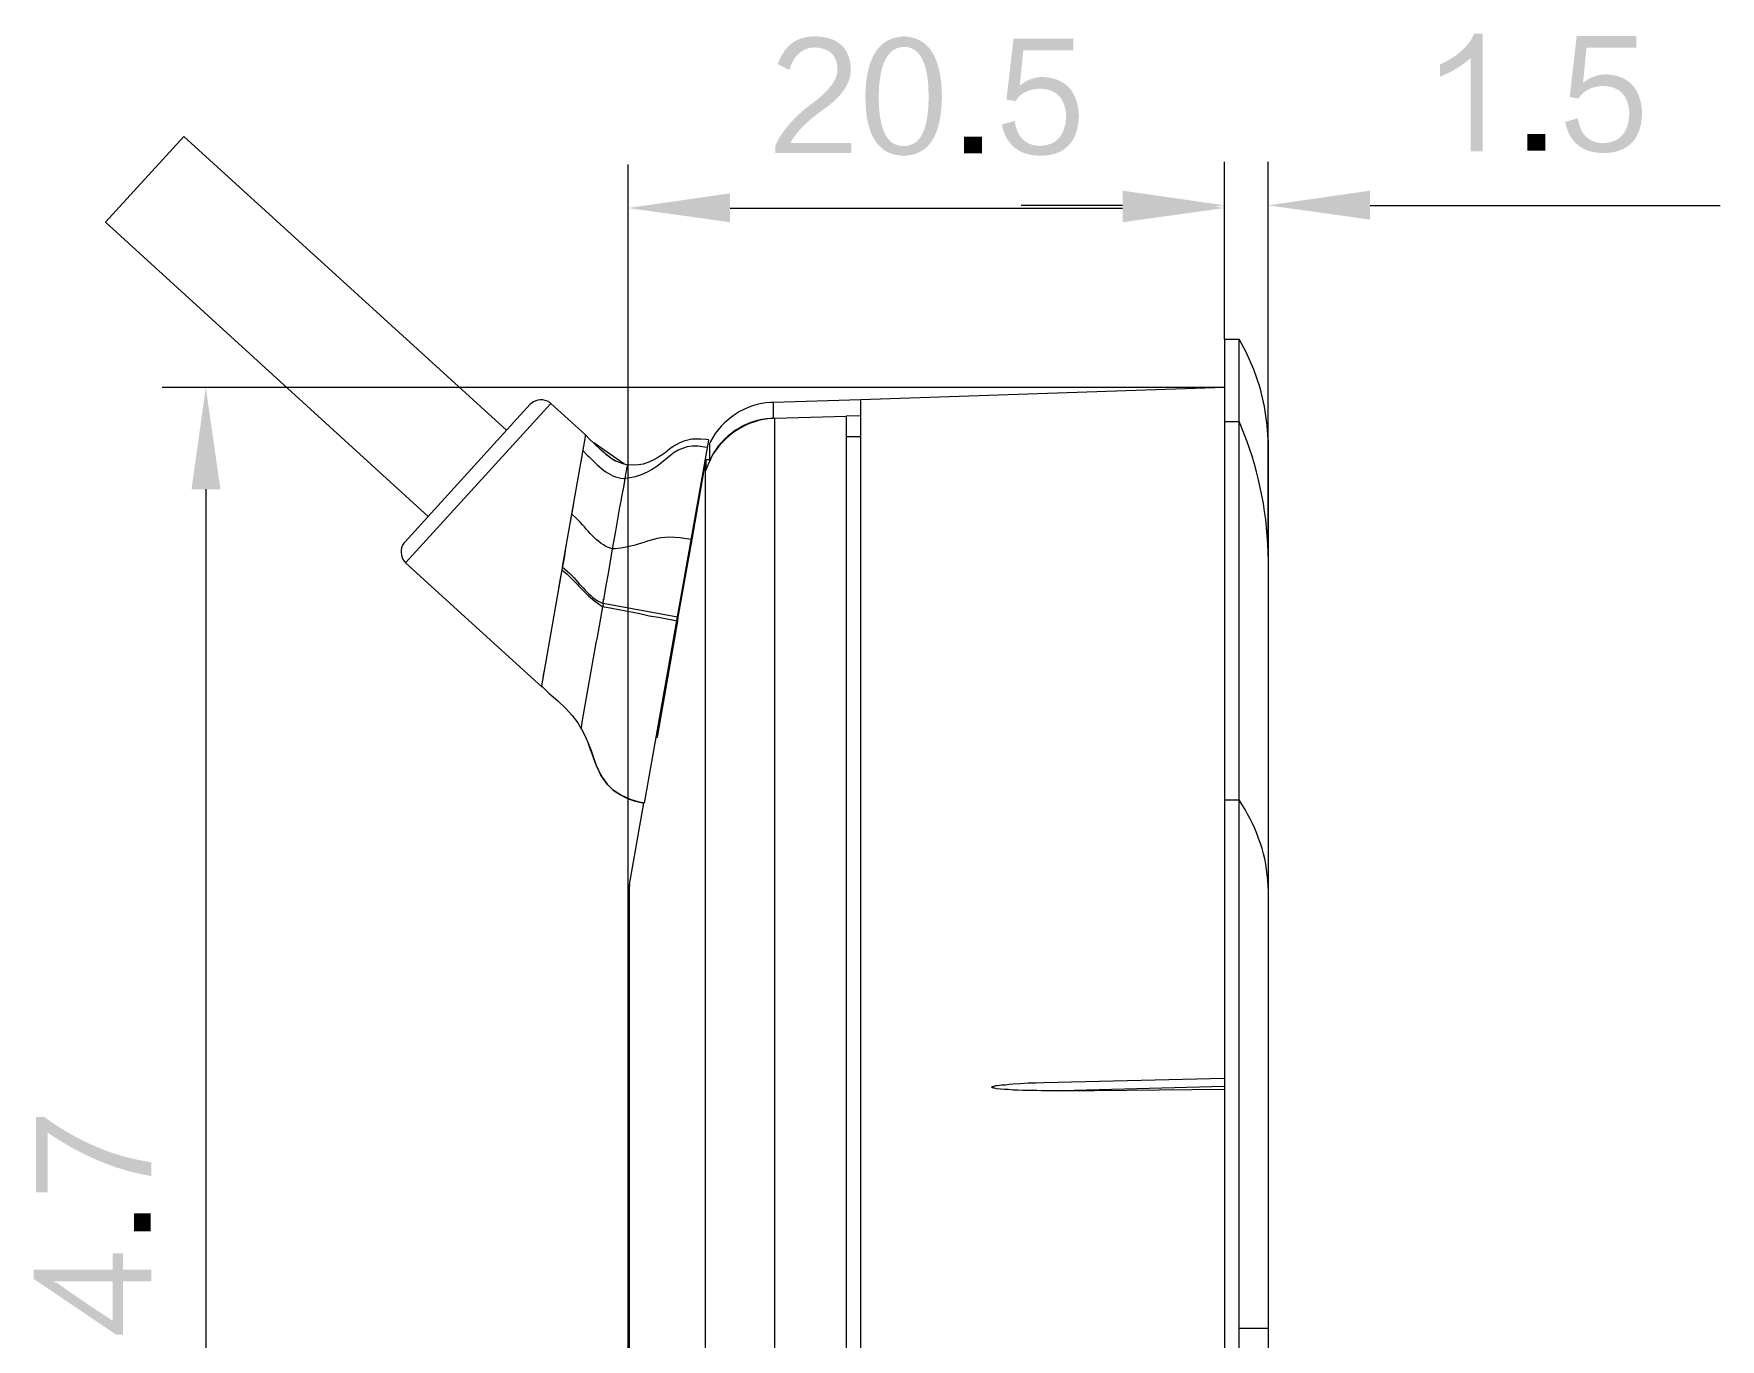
# Model space of a CAD drawing. Header units: millimetres. Extents: x 40 to 388, y 0 to 127.
# Drawn here: x 193 to 273.2, y 65.3 to 127.4 of the extents above; entities that cross this region are included whole.
import ezdxf

# ---------------------------------------------------------------- set-up
doc = ezdxf.new("R2010")
doc.units = ezdxf.units.MM

msp = doc.modelspace()

# ---------------------------------------------------------------- hatches: boundary and pattern name
h = msp.add_hatch(color=250)
edge = h.paths.add_edge_path(flags=0)
edge.add_spline(control_points=[(231.879387, 121.7265), (231.879387, 121.7265), (231.879387, 122.194601), (231.879387, 122.194601), (231.879387, 122.194601), (228.985516, 122.194601), (228.985516, 122.194601), (229.224205, 122.673215), (229.720387, 123.187106), (230.474202, 123.738604), (231.447904, 124.399427), (231.907715, 125.088508), (231.852399, 125.805917), (231.778316, 126.743106), (231.227983, 127.229904), (230.199001, 127.266417), (229.298288, 127.28522), (228.691511, 126.844212), (228.379902, 125.943429), (228.379902, 125.943429), (228.9302, 125.668298), (228.9302, 125.668298), (229.132483, 126.34803), (229.51821, 126.705429), (230.088511, 126.743106), (230.823417, 126.724303), (231.19969, 126.384402), (231.218599, 125.722414), (231.236202, 125.227326), (230.832907, 124.675828), (230.006207, 124.069015), (229.197112, 123.481005), (228.618591, 122.820217), (228.269306, 122.085205), (228.269306, 122.085205), (228.269306, 121.7265), (228.269306, 121.7265), (228.269306, 121.7265), (231.879387, 121.7265), (231.879387, 121.7265)], knot_values=[0, 0, 0, 0, 1, 1, 1, 2, 2, 2, 3, 3, 3, 4, 4, 4, 5, 5, 5, 6, 6, 6, 7, 7, 7, 8, 8, 8, 9, 9, 9, 10, 10, 10, 11, 11, 11, 12, 12, 12, 13, 13, 13, 13], degree=3, periodic=1)
h = msp.add_hatch(color=250)
edge = h.paths.add_edge_path(flags=0)
edge.add_spline(control_points=[(234.340717, 126.770129), (233.586902, 126.714919), (233.20121, 125.924626), (233.182407, 124.399427), (233.182407, 122.820217), (233.577483, 122.039308), (234.367705, 122.057018), (235.157892, 122.039308), (235.553003, 122.820217), (235.553003, 124.399427), (235.553003, 125.99871), (235.148508, 126.788932), (234.340717, 126.770129), (234.340717, 126.770129), (234.340717, 126.770129), (234.340717, 126.770129)], knot_values=[0, 0, 0, 0, 1, 1, 1, 2, 2, 2, 3, 3, 3, 4, 4, 4, 5, 5, 5, 5], degree=3, periodic=1)
edge = h.paths.add_edge_path(flags=0)
edge.add_spline(control_points=[(234.395892, 121.589023), (233.164697, 121.606626), (232.548501, 122.543816), (232.548501, 124.399427), (232.567409, 126.256202), (233.174117, 127.211101), (234.367705, 127.266417), (235.562493, 127.229904), (236.168106, 126.273912), (236.186909, 124.399427), (236.168106, 122.562619), (235.571912, 121.625429), (234.395892, 121.589023)], knot_values=[0, 0, 0, 0, 1, 1, 1, 2, 2, 2, 3, 3, 3, 4, 4, 4, 4], degree=3, periodic=1)
h = msp.add_hatch(color=250)
edge = h.paths.add_edge_path(flags=0)
edge.add_spline(control_points=[(239.893299, 124.923902), (239.893299, 124.923902), (240.059104, 126.604323), (240.059104, 126.604323), (240.059104, 126.604323), (242.429806, 126.604323), (242.429806, 126.604323), (242.429806, 126.604323), (242.429806, 127.155821), (242.429806, 127.155821), (242.429806, 127.155821), (239.591109, 127.155821), (239.591109, 127.155821), (239.591109, 127.155821), (239.259498, 124.261914), (239.259498, 124.261914), (239.259498, 124.261914), (239.673412, 124.179505), (239.673412, 124.179505), (239.912102, 124.565303), (240.316702, 124.767515), (240.885804, 124.786318), (241.657187, 124.748712), (242.061682, 124.307705), (242.098195, 123.463402), (242.061682, 122.562619), (241.649003, 122.093424), (240.858816, 122.057018), (240.160316, 122.075821), (239.755715, 122.470932), (239.64519, 123.242316), (239.64519, 123.242316), (239.039612, 123.07651), (239.039612, 123.07651), (239.241894, 122.085205), (239.866311, 121.589023), (240.913991, 121.589023), (242.071102, 121.625429), (242.668496, 122.26872), (242.705008, 123.517518), (242.632089, 124.675828), (242.061682, 125.281407), (240.996294, 125.336722), (240.591799, 125.336722), (240.22491, 125.199104), (239.893299, 124.923902)], knot_values=[0, 0, 0, 0, 1, 1, 1, 2, 2, 2, 3, 3, 3, 4, 4, 4, 5, 5, 5, 6, 6, 6, 7, 7, 7, 8, 8, 8, 9, 9, 9, 10, 10, 10, 11, 11, 11, 12, 12, 12, 13, 13, 13, 14, 14, 14, 15, 15, 15, 15], degree=3, periodic=1)
h = msp.add_hatch(color=250)
edge = h.paths.add_edge_path(flags=0)
edge.add_spline(control_points=[(261.334109, 121.798326), (261.334109, 121.798326), (261.9127, 121.798326), (261.9127, 121.798326), (261.9127, 121.798326), (261.9127, 127.393417), (261.9127, 127.393417), (261.9127, 127.393417), (261.498715, 127.393417), (261.498715, 127.393417), (261.25999, 126.805407), (260.717912, 126.318609), (259.873609, 125.932917), (259.873609, 125.932917), (259.873609, 125.354326), (259.873609, 125.354326), (260.442816, 125.574212), (260.929614, 125.868217), (261.334109, 126.236305), (261.334109, 126.236305), (261.334109, 121.798326), (261.334109, 121.798326)], knot_values=[0, 0, 0, 0, 1, 1, 1, 2, 2, 2, 3, 3, 3, 4, 4, 4, 5, 5, 5, 6, 6, 6, 7, 7, 7, 7], degree=3, periodic=1)
h = msp.add_hatch(color=250)
edge = h.paths.add_edge_path(flags=0)
edge.add_spline(control_points=[(266.679892, 125.050902), (266.679892, 125.050902), (266.845697, 126.731323), (266.845697, 126.731323), (266.845697, 126.731323), (269.216399, 126.731323), (269.216399, 126.731323), (269.216399, 126.731323), (269.216399, 127.282821), (269.216399, 127.282821), (269.216399, 127.282821), (266.377702, 127.282821), (266.377702, 127.282821), (266.377702, 127.282821), (266.046091, 124.388914), (266.046091, 124.388914), (266.046091, 124.388914), (266.460005, 124.306505), (266.460005, 124.306505), (266.698695, 124.692303), (267.103296, 124.894515), (267.672397, 124.913318), (268.443816, 124.875712), (268.848311, 124.434705), (268.884788, 123.590402), (268.848311, 122.689619), (268.435596, 122.220424), (267.645409, 122.184018), (266.946909, 122.202821), (266.542308, 122.597932), (266.431783, 123.369316), (266.431783, 123.369316), (265.826205, 123.20351), (265.826205, 123.20351), (266.028487, 122.212205), (266.652904, 121.716023), (267.700584, 121.716023), (268.857695, 121.752429), (269.455089, 122.39572), (269.491601, 123.644518), (269.418717, 124.802828), (268.848311, 125.408407), (267.782887, 125.463722), (267.378392, 125.463722), (267.011503, 125.326104), (266.679892, 125.050902)], knot_values=[0, 0, 0, 0, 1, 1, 1, 2, 2, 2, 3, 3, 3, 4, 4, 4, 5, 5, 5, 6, 6, 6, 7, 7, 7, 8, 8, 8, 9, 9, 9, 10, 10, 10, 11, 11, 11, 12, 12, 12, 13, 13, 13, 14, 14, 14, 15, 15, 15, 15], degree=3, periodic=1)
h = msp.add_hatch(color=250)
h.dxf.hatch_style = 2
h.paths.add_polyline_path([(238.095296, 121.698313), (238.095296, 122.498025), (237.24041, 122.498025), (237.24041, 121.698313)])
h = msp.add_hatch(color=250)
h.dxf.hatch_style = 2
h.paths.add_polyline_path([(264.888909, 121.825313), (264.888909, 122.625025), (264.033988, 122.625025), (264.033988, 121.825313)])
h = msp.add_hatch(color=250)
h.dxf.hatch_style = 2
h.paths.add_polyline_path([(221.263386, 119.104303), (226.110588, 118.426899), (226.110588, 119.802803)])
h = msp.add_hatch(color=250)
h.dxf.hatch_style = 2
h.paths.add_polyline_path([(249.626684, 119.231303), (244.779588, 119.929803), (244.779588, 118.554005)])
h = msp.add_hatch(color=250)
h.dxf.hatch_style = 2
h.paths.add_polyline_path([(249.626684, 119.104303), (244.779588, 119.802803), (244.779588, 118.426899)])
h = msp.add_hatch(color=250)
h.dxf.hatch_style = 2
h.paths.add_polyline_path([(251.701088, 119.231303), (256.548184, 118.554005), (256.548184, 119.929803)])
h = msp.add_hatch(color=250)
h.dxf.hatch_style = 2
h.paths.add_polyline_path([(201.176184, 110.574101), (200.498886, 105.727005), (201.874684, 105.727005)])
h = msp.add_hatch(color=250)
edge = h.paths.add_edge_path(flags=0)
edge.add_spline(control_points=[(193.489192, 75.873609), (193.489192, 75.873609), (193.1035, 75.873609), (193.1035, 75.873609), (193.1035, 75.873609), (193.1035, 72.290621), (193.1035, 72.290621), (193.1035, 72.290621), (193.654997, 72.290621), (193.654997, 72.290621), (193.654997, 72.290621), (193.654997, 75.129318), (193.654997, 75.129318), (195.271884, 74.026217), (196.915793, 73.337101), (198.587995, 73.062005), (198.587995, 73.062005), (198.587995, 73.722829), (198.587995, 73.722829), (196.842909, 73.962717), (195.142485, 74.678927), (193.489192, 75.873609)], knot_values=[0, 0, 0, 0, 1, 1, 1, 2, 2, 2, 3, 3, 3, 4, 4, 4, 5, 5, 5, 6, 6, 6, 7, 7, 7, 7], degree=3, periodic=1)
h = msp.add_hatch(color=250)
h.dxf.hatch_style = 2
h.paths.add_polyline_path([(198.561007, 71.291025), (197.761296, 71.291025), (197.761296, 70.436104), (198.561007, 70.436104)])
h = msp.add_hatch(color=250)
edge = h.paths.add_edge_path(flags=0)
edge.add_spline(control_points=[(196.741803, 66.185202), (196.741803, 66.185202), (196.741803, 68.059722), (196.741803, 68.059722), (196.741803, 68.059722), (193.903106, 68.059722), (193.903106, 68.059722), (193.92071, 68.059722), (193.957187, 68.040813), (194.012502, 68.004407), (194.067712, 67.986732), (194.113609, 67.967929), (194.150015, 67.949126), (194.536907, 67.655121), (195.400083, 67.067217), (196.741803, 66.185202), (196.741803, 66.185202), (196.741803, 66.185202), (196.741803, 66.185202)], knot_values=[0, 0, 0, 0, 1, 1, 1, 2, 2, 2, 3, 3, 3, 4, 4, 4, 5, 5, 5, 6, 6, 6, 6], degree=3, periodic=1)
edge = h.paths.add_edge_path(flags=0)
edge.add_spline(control_points=[(197.236891, 69.382604), (197.236891, 69.382604), (197.236891, 68.61122), (197.236891, 68.61122), (197.236891, 68.61122), (198.587995, 68.61122), (198.587995, 68.61122), (198.587995, 68.61122), (198.587995, 68.059722), (198.587995, 68.059722), (198.587995, 68.059722), (197.236891, 68.059722), (197.236891, 68.059722), (197.236891, 68.059722), (197.236891, 65.524308), (197.236891, 65.524308), (197.236891, 65.524308), (196.906409, 65.524308), (196.906409, 65.524308), (196.906409, 65.524308), (192.992904, 68.170212), (192.992904, 68.170212), (192.992904, 68.170212), (192.992904, 68.61122), (192.992904, 68.61122), (192.992904, 68.61122), (196.741803, 68.61122), (196.741803, 68.61122), (196.741803, 68.61122), (196.741803, 69.382604), (196.741803, 69.382604), (196.741803, 69.382604), (197.236891, 69.382604), (197.236891, 69.382604)], knot_values=[0, 0, 0, 0, 1, 1, 1, 2, 2, 2, 3, 3, 3, 4, 4, 4, 5, 5, 5, 6, 6, 6, 7, 7, 7, 8, 8, 8, 9, 9, 9, 10, 10, 10, 11, 11, 11, 11], degree=3, periodic=1)

# ---------------------------------------------------------------- linework, layer by layer
at = {"color": 250, "lineweight": 20}
for points in [[(200.139088, 122.512101), (196.413684, 118.427005)], [(200.139088, 122.512101), (215.484886, 108.542101)], [(221.263386, 86.211303), (221.263386, 121.178601)], [(249.626684, 112.860101), (249.626684, 121.305601)], [(249.626684, 112.860101), (249.626684, 121.178601)], [(251.701088, 102.530803), (251.701088, 121.305601)], [(226.110588, 119.104303), (244.779588, 119.104303)], [(244.779588, 119.231303), (239.953588, 119.231303)], [(256.548184, 119.231303), (273.206386, 119.231303)], [(196.413684, 118.426899), (211.759588, 104.435803)], [(249.626684, 112.860101), (249.626684, 18.753101)], [(249.626684, 112.860101), (250.325184, 112.860101)], [(250.325184, 18.753101), (250.325184, 112.860101)], [(251.701088, 108.076399), (251.658684, 108.774899), (251.531684, 109.663899), (251.320088, 110.552899), (251.023684, 111.420803), (250.663886, 112.246303), (250.325184, 112.860101)], [(249.626684, 110.574101), (199.101886, 110.574101)], [(232.333588, 109.981399), (228.163684, 109.854399)], [(249.626684, 110.574101), (232.333588, 109.981399)], [(232.333588, 48.809803), (232.333588, 109.981399)], [(216.606684, 109.769803), (210.637684, 103.208101)], [(217.580386, 109.812101), (210.680088, 102.234399)], [(219.231386, 108.309303), (217.580386, 109.812101)], [(228.163684, 109.854399), (228.163684, 109.113601)], [(228.163684, 109.092399), (228.163684, 109.113601)], [(228.248386, 109.113601), (231.635088, 109.198303)], [(228.248386, 50.439601), (228.248386, 109.113601)], [(232.333588, 109.219399), (231.635088, 109.198303)], [(231.635088, 109.198303), (231.635088, 48.703899)], [(219.231386, 108.309303), (218.130684, 102.043899)], [(219.231386, 108.288101), (219.231386, 108.309303)], [(219.231386, 108.309303), (219.443088, 108.097601)], [(249.626684, 108.944303), (250.325184, 108.944303)], [(219.146684, 107.801303), (219.104386, 107.568399)], [(222.046588, 90.804399), (225.094588, 108.055303)], [(225.136886, 107.907101), (225.136886, 107.102803)], [(232.333588, 108.224601), (231.635088, 108.224601)], [(251.701088, 108.076399), (251.701088, 102.530803)], [(219.062088, 107.314399), (219.019684, 107.018101)], [(221.051684, 106.933399), (221.242184, 106.891101)], [(221.115184, 106.235005), (221.178684, 106.616005), (221.199886, 106.679505), (221.199886, 106.721803)], [(221.199886, 106.721803), (221.242184, 106.891101)], [(224.925184, 106.996899), (224.290184, 103.335101)], [(224.925184, 106.996899), (224.544184, 104.816803)], [(224.946386, 107.060505), (224.946386, 107.039303), (224.925184, 107.039303), (224.925184, 106.997005)], [(224.925184, 106.996899), (224.925184, 52.577399)], [(224.946386, 52.577399), (224.946386, 107.060399)], [(224.967588, 106.637101), (224.967588, 107.123899)], [(225.136886, 107.123899), (224.967588, 107.123899)], [(225.158088, 107.081601), (225.136886, 107.081601), (225.136886, 107.060399), (225.115684, 107.039303), (225.115684, 106.996899), (225.094588, 106.996899), (225.094588, 106.954601), (225.073386, 106.954601), (225.073386, 106.912303), (225.052184, 106.891101), (225.052184, 106.848803), (225.031088, 106.848803), (225.031088, 106.806399), (225.009886, 106.785303), (225.009886, 106.742899), (224.988684, 106.742899), (224.988684, 106.679399), (224.967588, 106.679399), (224.967588, 106.637101)], [(225.136886, 107.102803), (225.158088, 107.102803)], [(251.701088, 106.107899), (251.701088, 101.472399)], [(201.176184, 105.727005), (201.176184, 25.865101)], [(218.659886, 105.049601), (218.511684, 104.160601)], [(224.544184, 104.901399), (224.565386, 104.901399)], [(218.278886, 102.911803), (218.215386, 102.467303)], [(224.290184, 103.335101), (223.634088, 99.652101)], [(217.178184, 96.307803), (210.680088, 102.234399)], [(218.109588, 101.895803), (217.135886, 96.371303)], [(218.215386, 102.467303), (218.003684, 101.303101)], [(251.701088, 102.530803), (251.701088, 85.787899)], [(218.003684, 101.303101), (217.897886, 100.710399)], [(220.078088, 100.287101), (220.056886, 100.138899)], [(220.078088, 100.287101), (220.078088, 100.371803), (220.099184, 100.371803), (220.099184, 100.392899), (220.099184, 100.498803), (220.120386, 100.498803), (220.120386, 100.519899), (220.120386, 100.562303)], [(223.612886, 99.652101), (220.078088, 100.287101)], [(223.591684, 99.461601), (222.702684, 99.631005), (222.258184, 99.694505), (221.813684, 99.800303), (220.480184, 100.054303), (220.056886, 100.139005)], [(223.634088, 99.652101), (223.612886, 99.461601)], [(223.612886, 99.461601), (222.723886, 94.402803)], [(217.284088, 97.175601), (217.220588, 96.921601), (217.199386, 96.709899)], [(217.157088, 96.455899), (217.135886, 96.392399)], [(217.135886, 96.371303), (217.135886, 96.392399)], [(217.135886, 96.371303), (217.495684, 96.032601), (217.919088, 95.672803), (218.278886, 95.312899), (218.596386, 94.974303), (218.871588, 94.614399), (219.019684, 94.360399)], [(219.019684, 94.360399), (219.040886, 94.318101), (219.210184, 94.021803), (219.337184, 93.725399)], [(222.639184, 93.915899), (222.596886, 93.915899)], [(222.723886, 94.402803), (222.639184, 93.915899)], [(222.723886, 94.402803), (222.681588, 94.402803)], [(219.337184, 93.725399), (219.379588, 93.619601)], [(221.326886, 86.930899), (222.004184, 90.804399)], [(221.750184, 90.867899), (221.771386, 90.867899), (221.792588, 90.846803), (221.877184, 90.846803), (221.877184, 90.825601), (221.983088, 90.825601), (221.983088, 90.804399), (222.004184, 90.804399)], [(249.626684, 90.952601), (250.325184, 90.952601)], [(221.326886, 86.930899), (221.263386, 86.211303)], [(221.326886, 44.703399), (221.326886, 86.930899)], [(251.701088, 86.740399), (251.701088, 65.806601)], [(221.263386, 45.423101), (221.263386, 86.211303)], [(241.033088, 77.511803), (249.626684, 77.723399)], [(249.626684, 77.321303), (241.879684, 77.109601)], [(241.879684, 77.109601), (249.626684, 77.194303)], [(251.701088, 70.505601), (251.701088, 41.062803)], [(251.701088, 65.806601), (250.325184, 65.806601)]]:
    msp.add_lwpolyline(points, dxfattribs=at)
for points, knots in [([(217.580386, 109.812101), (217.580386, 109.812101), (217.538088, 109.854505), (217.538088, 109.854505), (217.235017, 110.038232), (216.934486, 110.034704), (216.649088, 109.812101), (216.649088, 109.812101), (216.606684, 109.769803), (216.606684, 109.769803)], [0, 0, 0, 0, 1, 1, 1, 2, 2, 2, 3, 3, 3, 3]), ([(228.163684, 109.854505), (228.163684, 109.854505), (228.057886, 109.854505), (228.057886, 109.854505), (226.860206, 109.81002), (225.725284, 109.050101), (225.179184, 107.991803), (225.179184, 107.991803), (225.136886, 107.907101), (225.136886, 107.907101)], [0, 0, 0, 0, 1, 1, 1, 2, 2, 2, 3, 3, 3, 3]), ([(228.163684, 109.092505), (228.163684, 109.092505), (228.057886, 109.092505), (228.057886, 109.092505), (226.900811, 109.05511), (225.679811, 108.26062), (225.200386, 107.208601), (225.200386, 107.208601), (225.136886, 107.102803), (225.136886, 107.102803)], [0, 0, 0, 0, 1, 1, 1, 2, 2, 2, 3, 3, 3, 3]), ([(228.248386, 109.113601), (228.248386, 109.113601), (228.142588, 109.092505), (228.142588, 109.092505), (226.914886, 109.038812), (225.779683, 108.284609), (225.200386, 107.208601), (225.200386, 107.208601), (225.158088, 107.081601), (225.158088, 107.081601)], [0, 0, 0, 0, 1, 1, 1, 2, 2, 2, 3, 3, 3, 3]), ([(251.701088, 102.530803), (251.701088, 102.530803), (251.701088, 102.742505), (251.701088, 102.742505), (251.642492, 104.826716), (251.201202, 106.825908), (250.409886, 108.753803), (250.409886, 108.753803), (250.325184, 108.944303), (250.325184, 108.944303)], [0, 0, 0, 0, 1, 1, 1, 2, 2, 2, 3, 3, 3, 3]), ([(219.104386, 107.568505), (219.104386, 107.568505), (219.316088, 107.356803), (219.316088, 107.356803), (219.806414, 106.864325), (220.324997, 106.302315), (221.051684, 106.235005), (221.051684, 106.235005), (221.115184, 106.235005), (221.115184, 106.235005)], [0, 0, 0, 0, 1, 1, 1, 2, 2, 2, 3, 3, 3, 3]), ([(219.443088, 108.097601), (219.443088, 108.097601), (219.802886, 107.759005), (219.802886, 107.759005), (220.171186, 107.442528), (220.522588, 107.076027), (221.009386, 106.954601), (221.009386, 106.954601), (221.051684, 106.933505), (221.051684, 106.933505)], [0, 0, 0, 0, 1, 1, 1, 2, 2, 2, 3, 3, 3, 3]), ([(221.051684, 106.933399), (221.051684, 106.933399), (221.051684, 106.954601), (221.051684, 106.954601), (221.051684, 106.954601), (221.072886, 106.954601), (221.072886, 106.954601), (221.072886, 106.954601), (221.072886, 106.933399), (221.072886, 106.933399), (221.072886, 106.933399), (221.051684, 106.933399), (221.051684, 106.933399), (221.051684, 106.933399), (220.882386, 106.996899), (220.882386, 106.996899), (220.413615, 107.143725), (219.975112, 107.588931), (219.633588, 107.928303), (219.633588, 107.928303), (221.051684, 106.933399), (221.051684, 106.933399)], [0, 0, 0, 0, 1, 1, 1, 2, 2, 2, 3, 3, 3, 4, 4, 4, 5, 5, 5, 6, 6, 6, 7, 7, 7, 7]), ([(225.031088, 107.716601), (225.031088, 107.716601), (224.904088, 107.737803), (224.904088, 107.737803), (223.113706, 108.04292), (223.141611, 106.530633), (221.263386, 106.256101), (221.263386, 106.256101), (221.115184, 106.235005), (221.115184, 106.235005)], [0, 0, 0, 0, 1, 1, 1, 2, 2, 2, 3, 3, 3, 3]), ([(223.231886, 107.631899), (223.231886, 107.631899), (223.020184, 107.462601), (223.020184, 107.462601), (222.526013, 107.102803), (221.913909, 106.780717), (221.284588, 106.891101), (221.284588, 106.891101), (221.242184, 106.891101), (221.242184, 106.891101)], [0, 0, 0, 0, 1, 1, 1, 2, 2, 2, 3, 3, 3, 3]), ([(225.094588, 108.076399), (225.094588, 108.076399), (224.967588, 108.097601), (224.967588, 108.097601), (224.279989, 108.157609), (223.878916, 108.098307), (223.316588, 107.695399), (223.316588, 107.695399), (223.231886, 107.631899), (223.231886, 107.631899)], [0, 0, 0, 0, 1, 1, 1, 2, 2, 2, 3, 3, 3, 3]), ([(220.120386, 100.562303), (220.120386, 100.562303), (220.226184, 101.155005), (220.226184, 101.155005), (220.226184, 101.155005), (220.332088, 101.726505), (220.332088, 101.726505), (220.332088, 101.726505), (220.522588, 102.890601), (220.522588, 102.890601), (220.522588, 102.890601), (220.670684, 103.737303), (220.670684, 103.737303), (220.800895, 104.490519), (220.945604, 105.273615), (221.094088, 106.023303), (221.094088, 106.023303), (221.115184, 106.235005), (221.115184, 106.235005)], [0, 0, 0, 0, 1, 1, 1, 2, 2, 2, 3, 3, 3, 4, 4, 4, 5, 5, 5, 6, 6, 6, 6]), ([(220.522588, 102.890601), (220.522588, 102.890601), (220.459088, 102.911803), (220.459088, 102.911803), (219.755297, 103.113204), (219.317111, 103.865009), (218.808088, 104.330005), (218.808088, 104.330005), (218.575184, 104.562803), (218.575184, 104.562803)], [0, 0, 0, 0, 1, 1, 1, 2, 2, 2, 3, 3, 3, 3]), ([(224.269088, 103.335101), (224.269088, 103.335101), (224.036184, 103.377505), (224.036184, 103.377505), (222.391605, 103.647309), (222.180291, 103.04801), (220.649588, 102.890601), (220.649588, 102.890601), (220.522588, 102.890601), (220.522588, 102.890601)], [0, 0, 0, 0, 1, 1, 1, 2, 2, 2, 3, 3, 3, 3]), ([(210.637684, 103.208101), (210.637684, 103.208101), (210.595386, 103.165803), (210.595386, 103.165803), (210.407003, 102.902313), (210.415505, 102.52022), (210.637684, 102.276803), (210.637684, 102.276803), (210.680088, 102.234505), (210.680088, 102.234505)], [0, 0, 0, 0, 1, 1, 1, 2, 2, 2, 3, 3, 3, 3]), ([(218.109588, 101.895803), (218.109588, 101.895803), (218.363588, 101.684101), (218.363588, 101.684101), (218.89339, 101.189224), (219.288607, 100.660022), (219.908684, 100.244803), (219.908684, 100.244803), (220.056886, 100.139005), (220.056886, 100.139005)], [0, 0, 0, 0, 1, 1, 1, 2, 2, 2, 3, 3, 3, 3]), ([(218.130684, 102.044005), (218.130684, 102.044005), (218.384684, 101.811101), (218.384684, 101.811101), (218.928703, 101.317212), (219.278306, 100.735517), (219.929886, 100.350601), (219.929886, 100.350601), (220.078088, 100.287101), (220.078088, 100.287101)], [0, 0, 0, 0, 1, 1, 1, 2, 2, 2, 3, 3, 3, 3]), ([(219.019684, 94.360505), (219.019684, 94.360505), (219.040886, 94.360505), (219.040886, 94.360505), (219.040886, 94.360505), (219.040886, 94.381601), (219.040886, 94.381601), (219.271286, 95.815713), (219.522393, 97.2663), (219.802886, 98.699601), (219.802886, 98.699601), (220.056886, 100.139005), (220.056886, 100.139005)], [0, 0, 0, 0, 1, 1, 1, 2, 2, 2, 3, 3, 3, 4, 4, 4, 4]), ([(219.379588, 93.640803), (219.379588, 93.640803), (219.400684, 93.577303), (219.400684, 93.577303), (219.400684, 93.577303), (219.506588, 93.302101), (219.506588, 93.302101), (219.913306, 91.970012), (220.373293, 91.19002), (221.813684, 90.846803), (221.813684, 90.846803), (222.004184, 90.804399), (222.004184, 90.804399)], [0, 0, 0, 0, 1, 1, 1, 2, 2, 2, 3, 3, 3, 4, 4, 4, 4]), ([(221.750184, 90.868005), (221.750184, 90.868005), (221.623184, 90.889101), (221.623184, 90.889101), (220.192, 91.356532), (219.925688, 92.044801), (219.464184, 93.386803), (219.464184, 93.386803), (219.379588, 93.619601), (219.379588, 93.619601)], [0, 0, 0, 0, 1, 1, 1, 2, 2, 2, 3, 3, 3, 3]), ([(251.701088, 86.740505), (251.701088, 86.740505), (251.701088, 86.888601), (251.701088, 86.888601), (251.65491, 88.249618), (251.181094, 89.564809), (250.473386, 90.719803), (250.473386, 90.719803), (250.325184, 90.952601), (250.325184, 90.952601)], [0, 0, 0, 0, 1, 1, 1, 2, 2, 2, 3, 3, 3, 3]), ([(241.879684, 77.109601), (241.879684, 77.109601), (241.160088, 77.109601), (241.160088, 77.109601), (240.543786, 77.154122), (239.971615, 77.10752), (239.339684, 77.173101), (239.339684, 77.173101), (239.149184, 77.173101), (239.149184, 77.173101), (239.149184, 77.173101), (238.979886, 77.194303), (238.979886, 77.194303), (238.979886, 77.194303), (238.789386, 77.215505), (238.789386, 77.215505), (238.789386, 77.215505), (238.704684, 77.236601), (238.704684, 77.236601), (238.704684, 77.236601), (238.662386, 77.236601), (238.662386, 77.236601), (238.662386, 77.236601), (238.620088, 77.257803), (238.620088, 77.257803), (238.620088, 77.257803), (238.598886, 77.257803), (238.598886, 77.257803), (238.598886, 77.257803), (238.577684, 77.279005), (238.577684, 77.279005), (238.577684, 77.279005), (238.556588, 77.279005), (238.556588, 77.279005), (238.556588, 77.279005), (238.556588, 77.300101), (238.556588, 77.300101), (238.556588, 77.300101), (238.577684, 77.300101), (238.577684, 77.300101), (238.577684, 77.300101), (238.598886, 77.321303), (238.598886, 77.321303), (238.598886, 77.321303), (238.620088, 77.321303), (238.620088, 77.321303), (238.620088, 77.321303), (238.662386, 77.342505), (238.662386, 77.342505), (238.662386, 77.342505), (238.747088, 77.363601), (238.747088, 77.363601), (238.747088, 77.363601), (238.831684, 77.363601), (238.831684, 77.363601), (238.831684, 77.363601), (239.022184, 77.406005), (239.022184, 77.406005), (239.022184, 77.406005), (239.212684, 77.406005), (239.212684, 77.406005), (239.212684, 77.406005), (239.382088, 77.427101), (239.382088, 77.427101), (239.382088, 77.427101), (239.572588, 77.448303), (239.572588, 77.448303), (239.572588, 77.448303), (239.932386, 77.469505), (239.932386, 77.469505), (239.932386, 77.469505), (240.292184, 77.490601), (240.292184, 77.490601), (240.292184, 77.490601), (240.652088, 77.490601), (240.652088, 77.490601), (240.652088, 77.490601), (241.033088, 77.511803), (241.033088, 77.511803)], [0, 0, 0, 0, 1, 1, 1, 2, 2, 2, 3, 3, 3, 4, 4, 4, 5, 5, 5, 6, 6, 6, 7, 7, 7, 8, 8, 8, 9, 9, 9, 10, 10, 10, 11, 11, 11, 12, 12, 12, 13, 13, 13, 14, 14, 14, 15, 15, 15, 16, 16, 16, 17, 17, 17, 18, 18, 18, 19, 19, 19, 20, 20, 20, 21, 21, 21, 22, 22, 22, 23, 23, 23, 24, 24, 24, 25, 25, 25, 26, 26, 26, 26])]:
    msp.add_open_spline(points, degree=3, knots=knots, dxfattribs=at)

doc.saveas('drawing.dxf')
